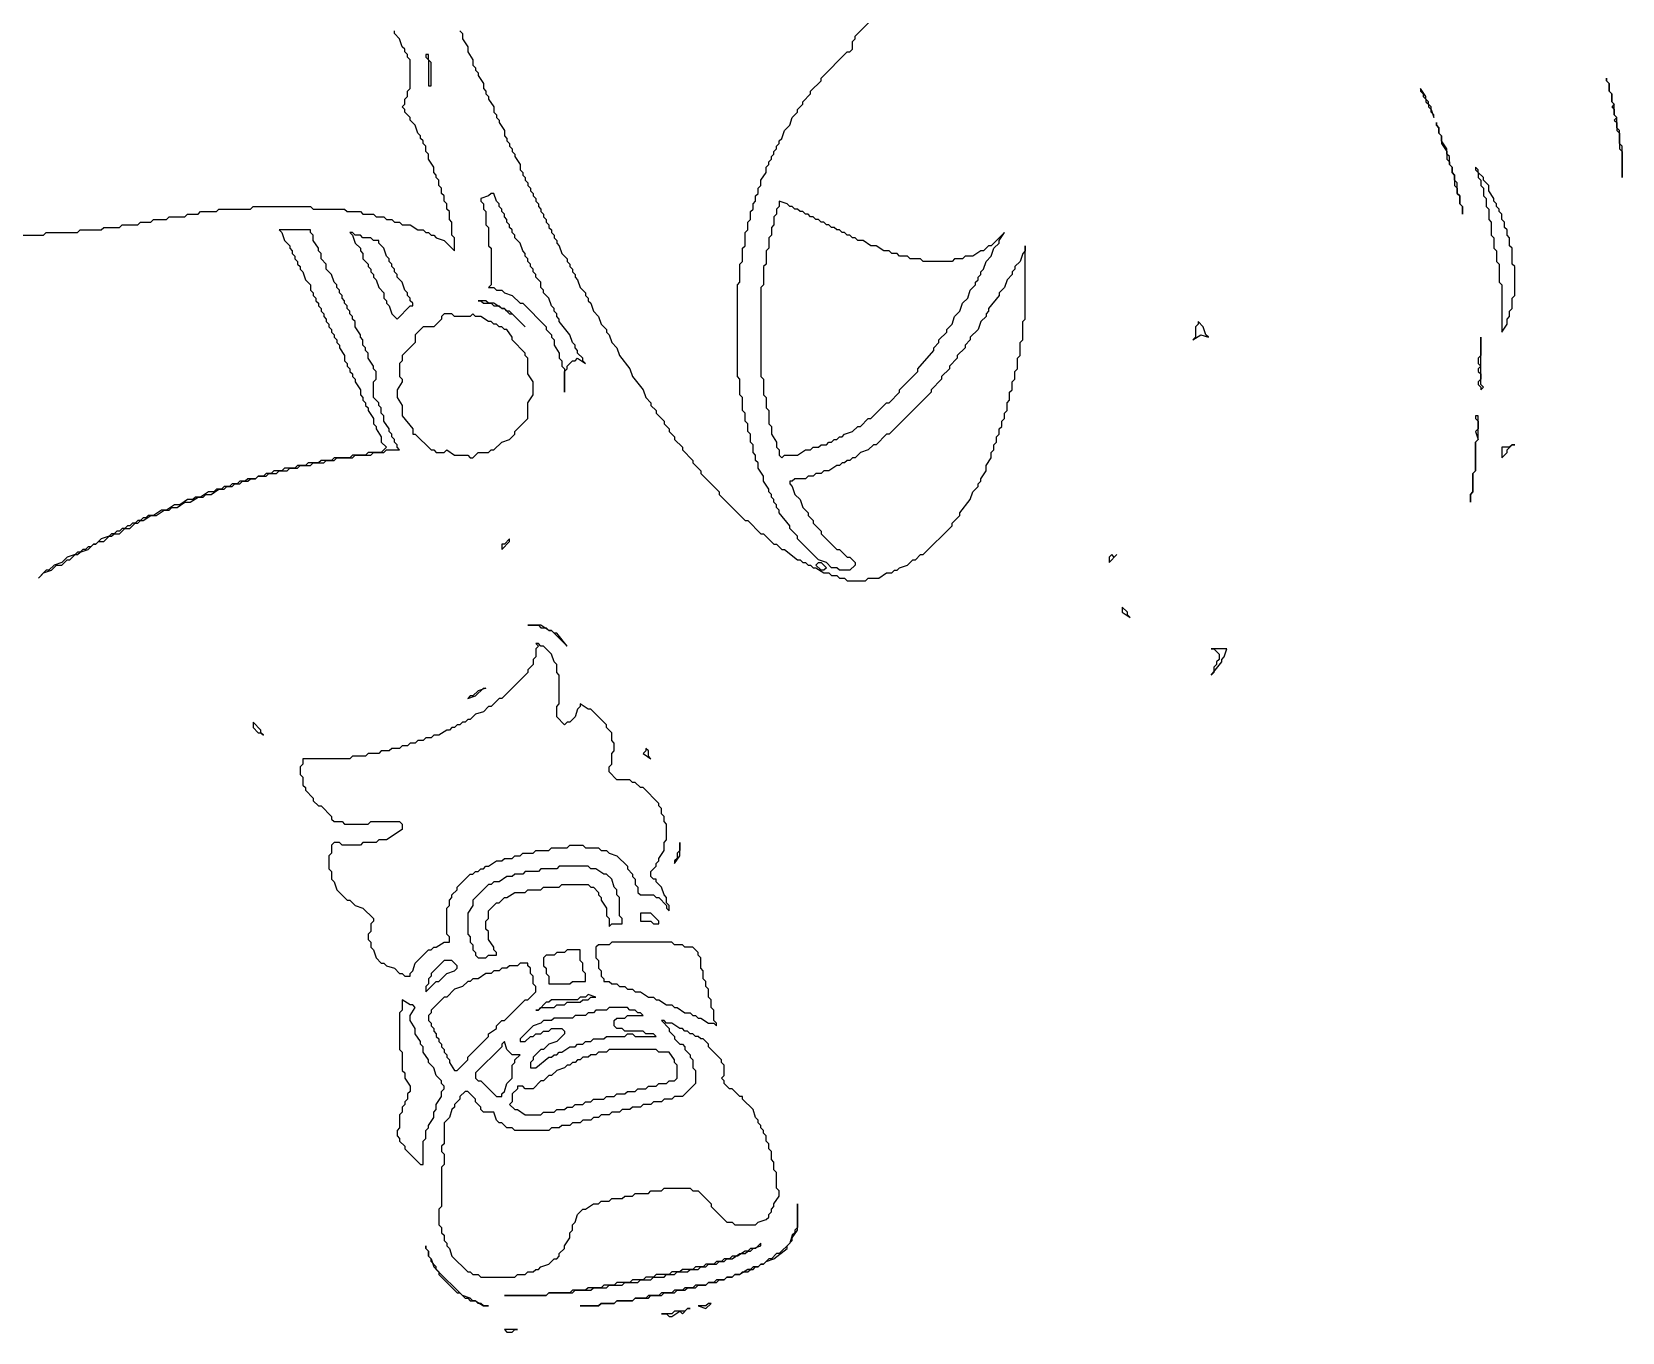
# Model space of a CAD drawing. Header units: millimetres. Extents: x 2.4 to 58.1, y 4.1 to 83.7.
# Drawn here: x 21.3 to 58.11, y 4.06 to 34.16 of the extents above; entities that cross this region are included whole.
import ezdxf

# ---------------------------------------------------------------- set-up
doc = ezdxf.new("R2010")
doc.units = ezdxf.units.MM
doc.layers.add('FILL_WHITE', color=7, linetype='Continuous')

msp = doc.modelspace()

# ---------------------------------------------------------------- linework, layer by layer
at = {"layer": 'FILL_WHITE'}
for points in [[(31.209, 34.182), (31.269, 34.121), (31.269, 34), (31.39, 33.818), (31.39, 33.697), (31.511, 33.515), (31.511, 33.394), (31.572, 33.333), (31.572, 33.273), (31.633, 33.212), (31.633, 33.152), (31.754, 32.97), (31.754, 32.848), (31.814, 32.788), (31.814, 32.727), (31.875, 32.667), (31.875, 32.606), (31.996, 32.424), (31.996, 32.303), (32.057, 32.242), (32.057, 32.182), (32.117, 32.121), (32.117, 32.061), (32.239, 31.879), (32.239, 31.758), (32.299, 31.697), (32.299, 31.636), (32.36, 31.576), (32.36, 31.515), (32.42, 31.455), (32.42, 31.394), (32.481, 31.333), (32.481, 31.273), (32.602, 31.091), (32.602, 30.97), (32.663, 30.909), (32.663, 30.848), (32.723, 30.788), (32.723, 30.727), (32.784, 30.667), (32.784, 30.606), (32.845, 30.545), (32.845, 30.485), (32.905, 30.424), (32.905, 30.364), (32.966, 30.303), (32.966, 30.242), (33.026, 30.182), (33.026, 30.121), (33.087, 30.061), (33.087, 30), (33.148, 29.939), (33.148, 29.879), (33.208, 29.818), (33.208, 29.758), (33.269, 29.697), (33.269, 29.636), (33.329, 29.576), (33.329, 29.515), (33.39, 29.455), (33.39, 29.394), (33.451, 29.333), (33.451, 29.273), (33.511, 29.212), (33.572, 29.03), (33.693, 28.909), (33.693, 28.848), (33.754, 28.788), (33.754, 28.727), (33.814, 28.667), (33.814, 28.606), (33.875, 28.545), (33.875, 28.485), (33.935, 28.424), (33.996, 28.242), (34.117, 28.121), (34.117, 28.061), (34.178, 28), (34.178, 27.939), (34.238, 27.879), (34.299, 27.697), (34.42, 27.576), (34.481, 27.394), (34.602, 27.273), (34.602, 27.212), (34.663, 27.152), (34.723, 26.97), (34.844, 26.848), (34.905, 26.667), (35.147, 26.364), (35.208, 26.182), (35.45, 25.879), (35.511, 25.697), (35.632, 25.576), (35.632, 25.515), (35.753, 25.394), (35.753, 25.333), (35.935, 25.152), (35.935, 25.091), (36.056, 24.97), (36.056, 24.909), (36.178, 24.788), (36.178, 24.727), (36.359, 24.545), (36.359, 24.485), (36.602, 24.242), (36.602, 24.182), (36.784, 24), (36.784, 23.939), (37.208, 23.515), (37.208, 23.455), (37.814, 22.848), (37.874, 22.848), (38.177, 22.545), (38.238, 22.545), (38.48, 22.303), (38.541, 22.303), (38.662, 22.182), (38.723, 22.182), (39.026, 21.939), (39.086, 21.939), (39.147, 21.879), (39.207, 21.879), (39.268, 21.818), (39.329, 21.818), (39.389, 21.758), (39.45, 21.758), (39.632, 21.636), (39.753, 21.636), (39.813, 21.576), (39.935, 21.576), (39.995, 21.515), (40.116, 21.515), (40.177, 21.455), (40.601, 21.455), (40.662, 21.515), (40.904, 21.515), (41.086, 21.636), (41.207, 21.636), (41.268, 21.697), (41.328, 21.697), (41.389, 21.758), (41.571, 21.818), (41.692, 21.939), (41.753, 21.939), (41.874, 22.061), (41.934, 22.061), (42.601, 22.727), (42.601, 22.788), (42.783, 22.97), (42.783, 23.03), (43.025, 23.333), (43.086, 23.515), (43.207, 23.636), (43.207, 23.697), (43.268, 23.758), (43.268, 23.818), (43.389, 24), (43.389, 24.121), (43.51, 24.303), (43.51, 24.424), (43.571, 24.485), (43.571, 24.606), (43.631, 24.667), (43.631, 24.788), (43.692, 24.848), (43.692, 24.97), (43.752, 25.03), (43.752, 25.152), (43.813, 25.212), (43.813, 25.333), (43.874, 25.394), (43.874, 25.576), (43.934, 25.636), (43.934, 25.818), (43.995, 25.879), (43.995, 26.061), (44.055, 26.121), (44.055, 26.303), (44.116, 26.364), (44.116, 26.606), (44.177, 26.667), (44.177, 26.97), (44.237, 27.03), (44.237, 27.455), (44.298, 27.515), (44.298, 29.212), (44.298, 29.091), (44.237, 29.03), (44.177, 28.848), (44.055, 28.727), (44.055, 28.667), (43.995, 28.606), (43.995, 28.545), (43.874, 28.424), (43.813, 28.242), (43.692, 28.121), (43.692, 28.061), (43.449, 27.758), (43.449, 27.697), (43.389, 27.636), (43.389, 27.576), (43.268, 27.455), (43.207, 27.273), (43.025, 27.091), (43.025, 27.03), (42.904, 26.909), (42.904, 26.848), (42.722, 26.667), (42.722, 26.606), (42.54, 26.424), (42.54, 26.364), (42.359, 26.182), (42.359, 26.121), (42.116, 25.879), (42.116, 25.818), (41.147, 24.848), (41.086, 24.848), (40.844, 24.606), (40.783, 24.606), (40.662, 24.485), (40.48, 24.424), (40.359, 24.303), (40.298, 24.303), (40.238, 24.242), (40.177, 24.242), (40.116, 24.182), (40.056, 24.182), (39.995, 24.121), (39.935, 24.121), (39.753, 24), (39.632, 24), (39.571, 23.939), (39.45, 23.939), (39.389, 23.879), (39.268, 23.879), (39.207, 23.818), (38.965, 23.818), (38.904, 23.758), (38.844, 23.758), (38.844, 23.697), (38.904, 23.636), (38.965, 23.455), (39.086, 23.333), (39.147, 23.152), (39.268, 23.03), (39.268, 22.97), (39.389, 22.848), (39.389, 22.788), (39.571, 22.606), (39.571, 22.545), (39.935, 22.182), (39.995, 22.182), (40.177, 22), (40.238, 22), (40.359, 21.879), (40.359, 21.818), (40.238, 21.697), (39.995, 21.697), (39.935, 21.758), (39.813, 21.758), (39.692, 21.879), (39.51, 21.939), (39.026, 22.424), (39.026, 22.485), (38.844, 22.667), (38.844, 22.727), (38.601, 23.03), (38.601, 23.091), (38.541, 23.152), (38.541, 23.212), (38.48, 23.273), (38.48, 23.333), (38.42, 23.394), (38.42, 23.455), (38.359, 23.515), (38.359, 23.576), (38.238, 23.758), (38.238, 23.879), (38.117, 24.061), (38.117, 24.182), (38.056, 24.242), (38.056, 24.364), (37.996, 24.424), (37.996, 24.606), (37.935, 24.667), (37.935, 24.848), (37.874, 24.909), (37.874, 25.091), (37.814, 25.152), (37.814, 25.333), (37.753, 25.394), (37.753, 25.697), (37.693, 25.758), (37.693, 26.121), (37.632, 26.182), (37.632, 28.303), (37.693, 28.364), (37.693, 28.788), (37.753, 28.848), (37.753, 29.152), (37.814, 29.212), (37.814, 29.515), (37.874, 29.576), (37.874, 29.758), (37.935, 29.818), (37.935, 30), (37.996, 30.061), (37.996, 30.182), (38.056, 30.242), (38.056, 30.364), (38.117, 30.424), (38.117, 30.545), (38.177, 30.606), (38.177, 30.727), (38.299, 30.909), (38.299, 31.03), (38.359, 31.091), (38.359, 31.152), (38.42, 31.212), (38.42, 31.273), (38.48, 31.333), (38.48, 31.394), (38.541, 31.455), (38.541, 31.515), (38.601, 31.576), (38.601, 31.636), (38.662, 31.697), (38.723, 31.879), (38.844, 32), (38.904, 32.182), (39.026, 32.303), (39.026, 32.364), (39.147, 32.485), (39.147, 32.545), (39.329, 32.727), (39.329, 32.788), (39.571, 33.03), (39.571, 33.091), (40.177, 33.697), (40.238, 33.697), (40.298, 33.758), (40.298, 33.939), (40.359, 34), (40.359, 34.061), (40.722, 34.424)], [(20.967, 29.455), (21.573, 29.455), (21.634, 29.515), (22.361, 29.515), (22.422, 29.576), (22.907, 29.576), (22.967, 29.636), (23.331, 29.636), (23.391, 29.697), (23.755, 29.697), (23.816, 29.758), (24.058, 29.758), (24.119, 29.818), (24.421, 29.818), (24.482, 29.879), (24.846, 29.879), (24.906, 29.939), (25.149, 29.939), (25.209, 30), (25.573, 30), (25.633, 30.061), (26.361, 30.061), (26.421, 30.121), (27.754, 30.121), (27.815, 30.061), (28.542, 30.061), (28.603, 30), (28.906, 30), (28.966, 29.939), (29.209, 29.939), (29.269, 29.879), (29.451, 29.879), (29.512, 29.818), (29.633, 29.818), (29.694, 29.758), (29.815, 29.758), (29.875, 29.697), (30.057, 29.697), (30.239, 29.576), (30.36, 29.576), (30.421, 29.515), (30.481, 29.515), (30.542, 29.455), (30.603, 29.455), (30.663, 29.394), (30.845, 29.333), (31.087, 29.091), (31.087, 29.394), (31.027, 29.455), (31.027, 29.758), (30.966, 29.818), (30.966, 30), (30.906, 30.061), (30.906, 30.182), (30.845, 30.242), (30.845, 30.364), (30.784, 30.424), (30.784, 30.545), (30.724, 30.606), (30.724, 30.727), (30.663, 30.788), (30.663, 30.848), (30.603, 30.909), (30.603, 31.03), (30.481, 31.212), (30.481, 31.333), (30.421, 31.394), (30.421, 31.515), (30.36, 31.576), (30.36, 31.636), (30.3, 31.697), (30.3, 31.758), (30.239, 31.818), (30.178, 32), (30.057, 32.121), (30.057, 32.182), (29.936, 32.303), (29.936, 32.364), (29.875, 32.424), (29.936, 32.485), (29.936, 32.606), (29.997, 32.667), (29.997, 32.788), (30.057, 32.848), (30.057, 33.515), (29.997, 33.576), (29.997, 33.636), (29.936, 33.697), (29.936, 33.758), (29.875, 33.818), (29.815, 34), (29.694, 34.121), (29.694, 34.182)]]:
    msp.add_lwpolyline(points, dxfattribs=at)
for points in [[(30.421, 33.636), (30.421, 33.576), (30.481, 33.515), (30.481, 32.909), (30.542, 32.909), (30.542, 33.455), (30.481, 33.515), (30.481, 33.636)], [(53.448, 32.848), (53.448, 32.788), (53.509, 32.727), (53.509, 32.667), (53.569, 32.606), (53.569, 32.545), (53.63, 32.485), (53.63, 32.424), (53.69, 32.364), (53.751, 32.182), (53.751, 32.242), (53.69, 32.303), (53.69, 32.424), (53.63, 32.485), (53.63, 32.545), (53.569, 32.606), (53.569, 32.667)], [(57.751, 33.091), (57.751, 33.03), (57.811, 32.97), (57.811, 32.788), (57.872, 32.727), (57.872, 32.545), (57.932, 32.485), (57.872, 32.424), (57.932, 32.364), (57.932, 32.242), (57.993, 32.182), (57.932, 32.121), (57.993, 32.061), (57.993, 31.879), (58.054, 31.818), (58.054, 31.455), (58.114, 31.394), (58.114, 30.788), (58.114, 31.515), (58.054, 31.576), (58.054, 31.879), (57.993, 31.939), (57.993, 32.182), (57.932, 32.242), (57.932, 32.485), (57.872, 32.545), (57.872, 32.727), (57.811, 32.788), (57.811, 32.97), (57.751, 33.03)], [(53.812, 32.061), (53.812, 32), (53.872, 31.939), (53.872, 31.818), (53.933, 31.758), (53.933, 31.576), (54.054, 31.394), (54.054, 31.212), (54.115, 31.152), (54.115, 31.091), (54.175, 31.03), (54.175, 30.909), (54.236, 30.848), (54.236, 30.606), (54.296, 30.545), (54.296, 30.424), (54.357, 30.364), (54.357, 30.182), (54.418, 30.121), (54.418, 29.939), (54.418, 30.121), (54.357, 30.182), (54.357, 30.364), (54.296, 30.424), (54.296, 30.667), (54.236, 30.727), (54.236, 30.848), (54.175, 30.909), (54.175, 31.03), (54.115, 31.091), (54.115, 31.273), (54.054, 31.333), (54.054, 31.455), (53.933, 31.636), (53.933, 31.758), (53.872, 31.818), (53.872, 31.939), (53.812, 32)], [(54.721, 31.03), (54.721, 30.97), (54.781, 30.909), (54.781, 30.788), (54.842, 30.727), (54.842, 30.606), (54.902, 30.545), (54.902, 30.364), (54.963, 30.303), (54.963, 30.121), (55.024, 30.061), (55.024, 29.818), (55.084, 29.758), (55.084, 29.455), (55.145, 29.394), (55.145, 29.152), (55.205, 29.091), (55.205, 28.848), (55.266, 28.788), (55.266, 28.364), (55.327, 28.303), (55.327, 27.212), (55.448, 27.394), (55.448, 27.515), (55.508, 27.576), (55.508, 27.697), (55.569, 27.758), (55.569, 28), (55.63, 28.061), (55.63, 28.727), (55.569, 28.788), (55.569, 29.152), (55.508, 29.212), (55.508, 29.394), (55.448, 29.455), (55.448, 29.576), (55.387, 29.636), (55.387, 29.758), (55.327, 29.818), (55.327, 29.939), (55.266, 30), (55.266, 30.061), (55.205, 30.121), (55.205, 30.182), (55.145, 30.242), (55.145, 30.303), (55.024, 30.485), (55.024, 30.606), (54.902, 30.727), (54.902, 30.788), (54.781, 30.909), (54.781, 30.97)], [(31.936, 30.424), (31.875, 30.364), (31.693, 30.303), (31.693, 30.242), (31.754, 30.182), (31.754, 30.061), (31.814, 30), (31.814, 29.697), (31.875, 29.636), (31.875, 29.212), (31.936, 29.152), (31.936, 28.303), (31.875, 28.242), (31.996, 28.242), (32.057, 28.182), (32.178, 28.182), (32.239, 28.121), (32.42, 28.061), (32.602, 27.879), (32.663, 27.879), (33.208, 27.333), (33.208, 27.273), (33.329, 27.152), (33.329, 27.091), (33.39, 27.03), (33.39, 26.909), (33.511, 26.727), (33.511, 26.606), (33.572, 26.545), (33.572, 26.424), (33.632, 26.364), (33.632, 25.818), (33.632, 26.303), (33.693, 26.364), (33.693, 26.424), (33.814, 26.545), (33.875, 26.545), (33.935, 26.606), (34.117, 26.485), (34.057, 26.545), (34.057, 26.606), (33.935, 26.727), (33.935, 26.788), (33.875, 26.848), (33.875, 26.909), (33.814, 26.97), (33.754, 27.152), (33.511, 27.455), (33.511, 27.515), (33.451, 27.576), (33.451, 27.636), (33.39, 27.697), (33.39, 27.758), (33.329, 27.818), (33.269, 28), (33.148, 28.121), (33.148, 28.182), (33.087, 28.242), (33.087, 28.364), (32.966, 28.485), (32.966, 28.545), (32.905, 28.606), (32.905, 28.667), (32.845, 28.727), (32.845, 28.788), (32.784, 28.848), (32.784, 28.909), (32.723, 28.97), (32.723, 29.03), (32.663, 29.091), (32.602, 29.273), (32.481, 29.394), (32.481, 29.455), (32.42, 29.515), (32.42, 29.576), (32.36, 29.636), (32.36, 29.697), (32.299, 29.758), (32.299, 29.818), (32.239, 29.879), (32.239, 29.939), (32.178, 30), (32.178, 30.061), (32.117, 30.121), (32.117, 30.182), (32.057, 30.242), (31.996, 30.424)], [(43.813, 29.515), (43.51, 29.212), (43.449, 29.212), (43.328, 29.091), (43.268, 29.091), (43.086, 28.97), (42.904, 28.97), (42.843, 28.909), (42.662, 28.909), (42.601, 28.848), (41.934, 28.848), (41.874, 28.909), (41.631, 28.909), (41.571, 28.97), (41.389, 28.97), (41.328, 29.03), (41.207, 29.03), (41.147, 29.091), (41.025, 29.091), (40.844, 29.212), (40.722, 29.212), (40.541, 29.333), (40.419, 29.333), (40.359, 29.394), (40.298, 29.394), (40.238, 29.455), (40.177, 29.455), (40.116, 29.515), (40.056, 29.515), (39.995, 29.576), (39.935, 29.576), (39.874, 29.636), (39.813, 29.636), (39.753, 29.697), (39.692, 29.697), (39.632, 29.758), (39.571, 29.758), (39.51, 29.818), (39.45, 29.818), (39.389, 29.879), (39.329, 29.879), (39.268, 29.939), (39.207, 29.939), (39.147, 30), (39.086, 30), (39.026, 30.061), (38.965, 30.061), (38.904, 30.121), (38.844, 30.121), (38.783, 30.182), (38.601, 30.242), (38.601, 30.121), (38.541, 30.061), (38.541, 29.939), (38.48, 29.879), (38.48, 29.697), (38.42, 29.636), (38.42, 29.455), (38.359, 29.394), (38.359, 29.152), (38.299, 29.091), (38.299, 28.788), (38.238, 28.727), (38.238, 28.303), (38.177, 28.242), (38.177, 26.182), (38.238, 26.121), (38.238, 25.758), (38.299, 25.697), (38.299, 25.455), (38.359, 25.394), (38.359, 25.091), (38.42, 25.03), (38.42, 24.848), (38.541, 24.667), (38.541, 24.545), (38.601, 24.485), (38.601, 24.364), (38.662, 24.303), (38.723, 24.364), (39.026, 24.364), (39.207, 24.485), (39.329, 24.485), (39.389, 24.545), (39.51, 24.545), (39.571, 24.606), (39.692, 24.606), (39.753, 24.667), (39.813, 24.667), (39.874, 24.727), (39.935, 24.727), (39.995, 24.788), (40.056, 24.788), (40.116, 24.848), (40.298, 24.909), (40.419, 25.03), (40.48, 25.03), (40.662, 25.212), (40.722, 25.212), (41.086, 25.576), (41.147, 25.576), (41.389, 25.818), (41.389, 25.879), (41.813, 26.303), (41.813, 26.364), (42.177, 26.788), (42.177, 26.848), (42.298, 26.97), (42.298, 27.03), (42.48, 27.212), (42.48, 27.273), (42.601, 27.394), (42.662, 27.576), (42.783, 27.697), (42.843, 27.879), (42.965, 28), (43.025, 28.182), (43.146, 28.303), (43.146, 28.364), (43.207, 28.424), (43.207, 28.485), (43.268, 28.545), (43.268, 28.606), (43.328, 28.667), (43.389, 28.848), (43.51, 28.97), (43.571, 29.152), (43.692, 29.273), (43.692, 29.333)], [(27.754, 29.576), (27.027, 29.576), (27.088, 29.515), (27.148, 29.333), (27.27, 29.212), (27.27, 29.152), (27.33, 29.091), (27.33, 29.03), (27.391, 28.97), (27.391, 28.909), (27.451, 28.848), (27.451, 28.788), (27.512, 28.727), (27.512, 28.667), (27.573, 28.606), (27.633, 28.424), (27.754, 28.303), (27.754, 28.182), (27.815, 28.121), (27.815, 28.061), (27.876, 28), (27.876, 27.939), (27.936, 27.879), (27.936, 27.818), (27.997, 27.758), (27.997, 27.697), (28.057, 27.636), (28.057, 27.576), (28.118, 27.515), (28.118, 27.455), (28.179, 27.394), (28.179, 27.333), (28.239, 27.273), (28.239, 27.212), (28.3, 27.152), (28.3, 27.091), (28.36, 27.03), (28.36, 26.97), (28.421, 26.909), (28.421, 26.848), (28.542, 26.667), (28.542, 26.545), (28.603, 26.485), (28.603, 26.424), (28.663, 26.364), (28.663, 26.303), (28.724, 26.242), (28.724, 26.182), (28.785, 26.121), (28.785, 26.061), (28.906, 25.879), (28.906, 25.758), (28.966, 25.697), (28.966, 25.636), (29.027, 25.576), (29.027, 25.515), (29.088, 25.455), (29.088, 25.394), (29.209, 25.212), (29.209, 25.091), (29.269, 25.03), (29.269, 24.97), (29.391, 24.788), (29.391, 24.667), (29.512, 24.545), (29.391, 24.424), (29.088, 24.424), (29.027, 24.364), (28.724, 24.364), (28.663, 24.303), (28.3, 24.303), (28.239, 24.242), (27.997, 24.242), (27.936, 24.182), (27.694, 24.182), (27.633, 24.121), (27.451, 24.121), (27.391, 24.061), (27.148, 24.061), (27.088, 24), (26.906, 24), (26.845, 23.939), (26.724, 23.939), (26.664, 23.879), (26.542, 23.879), (26.482, 23.818), (26.3, 23.818), (26.239, 23.758), (26.118, 23.758), (26.058, 23.697), (25.936, 23.697), (25.876, 23.636), (25.755, 23.636), (25.694, 23.576), (25.573, 23.576), (25.512, 23.515), (25.391, 23.515), (25.209, 23.394), (25.088, 23.394), (25.027, 23.333), (24.906, 23.333), (24.724, 23.212), (24.603, 23.212), (24.421, 23.091), (24.3, 23.091), (24.119, 22.97), (23.997, 22.97), (23.937, 22.909), (23.876, 22.909), (23.816, 22.848), (23.755, 22.848), (23.694, 22.788), (23.634, 22.788), (23.573, 22.727), (23.513, 22.727), (23.452, 22.667), (23.391, 22.667), (23.331, 22.606), (23.27, 22.606), (23.21, 22.545), (23.149, 22.545), (23.088, 22.485), (22.907, 22.424), (22.785, 22.303), (22.725, 22.303), (22.664, 22.242), (22.604, 22.242), (22.543, 22.182), (22.482, 22.182), (22.422, 22.121), (22.361, 22.121), (22.301, 22.061), (22.119, 22), (21.998, 21.879), (21.816, 21.818), (21.695, 21.697), (21.634, 21.697), (21.452, 21.515), (21.573, 21.636), (21.755, 21.697), (21.876, 21.818), (21.998, 21.818), (22.119, 21.939), (22.179, 21.939), (22.301, 22.061), (22.361, 22.061), (22.422, 22.121), (22.604, 22.182), (22.725, 22.303), (22.785, 22.303), (22.846, 22.364), (22.967, 22.364), (23.088, 22.485), (23.149, 22.485), (23.21, 22.545), (23.331, 22.545), (23.452, 22.667), (23.573, 22.667), (23.694, 22.788), (23.755, 22.788), (23.816, 22.848), (23.876, 22.848), (24.058, 22.97), (24.179, 22.97), (24.361, 23.091), (24.482, 23.091), (24.543, 23.152), (24.664, 23.152), (24.846, 23.273), (24.967, 23.273), (25.149, 23.394), (25.27, 23.394), (25.33, 23.455), (25.452, 23.455), (25.633, 23.576), (25.755, 23.576), (25.815, 23.636), (25.936, 23.636), (25.997, 23.697), (26.118, 23.697), (26.179, 23.758), (26.3, 23.758), (26.361, 23.818), (26.482, 23.818), (26.542, 23.879), (26.724, 23.879), (26.785, 23.939), (26.967, 23.939), (27.027, 24), (27.209, 24), (27.27, 24.061), (27.451, 24.061), (27.512, 24.121), (27.754, 24.121), (27.815, 24.182), (28.057, 24.182), (28.118, 24.242), (28.3, 24.242), (28.36, 24.303), (28.724, 24.303), (28.785, 24.364), (29.148, 24.364), (29.209, 24.424), (29.451, 24.424), (29.512, 24.485), (29.815, 24.485), (29.754, 24.545), (29.754, 24.606), (29.694, 24.667), (29.694, 24.727), (29.633, 24.788), (29.633, 24.848), (29.572, 24.909), (29.572, 24.97), (29.451, 25.152), (29.451, 25.273), (29.391, 25.333), (29.391, 25.455), (29.33, 25.515), (29.33, 25.576), (29.209, 25.697), (29.209, 26.061), (29.269, 26.121), (29.269, 26.303), (29.209, 26.364), (29.209, 26.424), (29.088, 26.606), (29.088, 26.727), (29.027, 26.788), (29.027, 26.848), (28.966, 26.909), (28.966, 27.03), (28.906, 27.091), (28.906, 27.152), (28.785, 27.333), (28.785, 27.455), (28.724, 27.515), (28.724, 27.576), (28.663, 27.636), (28.663, 27.697), (28.603, 27.758), (28.603, 27.818), (28.542, 27.879), (28.542, 27.939), (28.482, 28), (28.482, 28.061), (28.421, 28.121), (28.421, 28.182), (28.36, 28.242), (28.36, 28.303), (28.3, 28.364), (28.239, 28.545), (28.118, 28.667), (28.118, 28.788), (27.997, 28.909), (27.997, 29.03), (27.936, 29.091), (27.936, 29.152), (27.815, 29.333), (27.815, 29.455), (27.754, 29.515)], [(28.663, 29.515), (28.724, 29.455), (28.785, 29.273), (28.906, 29.152), (28.906, 29.091), (28.966, 29.03), (28.966, 28.909), (29.088, 28.788), (29.088, 28.727), (29.148, 28.667), (29.148, 28.606), (29.209, 28.545), (29.209, 28.485), (29.269, 28.424), (29.33, 28.242), (29.451, 28.121), (29.451, 28), (29.512, 27.939), (29.512, 27.879), (29.572, 27.818), (29.633, 27.636), (29.754, 27.515), (30.057, 27.818), (30.118, 27.818), (30.118, 27.879), (30.057, 27.939), (30.057, 28), (29.997, 28.061), (29.997, 28.121), (29.936, 28.182), (29.875, 28.364), (29.754, 28.485), (29.754, 28.545), (29.694, 28.606), (29.694, 28.667), (29.633, 28.727), (29.633, 28.788), (29.572, 28.848), (29.572, 28.909), (29.512, 28.97), (29.451, 29.152), (29.33, 29.273), (29.33, 29.333), (29.209, 29.333), (29.148, 29.394), (28.966, 29.394), (28.906, 29.455), (28.785, 29.455), (28.724, 29.515)], [(30.845, 27.636), (30.784, 27.576), (30.784, 27.515), (30.603, 27.333), (30.36, 27.333), (30.178, 27.152), (30.178, 26.97), (29.875, 26.667), (29.875, 26.545), (29.815, 26.485), (29.815, 26.182), (29.875, 26.121), (29.875, 26.061), (29.754, 25.879), (29.754, 25.697), (29.875, 25.515), (29.875, 25.273), (30.118, 24.97), (30.118, 24.848), (30.178, 24.848), (30.542, 24.485), (30.603, 24.485), (30.663, 24.424), (30.845, 24.424), (30.906, 24.485), (31.087, 24.364), (31.39, 24.364), (31.451, 24.303), (31.511, 24.303), (31.633, 24.424), (31.875, 24.424), (31.936, 24.485), (31.996, 24.485), (32.178, 24.667), (32.36, 24.727), (32.481, 24.848), (32.481, 24.909), (32.784, 25.212), (32.784, 25.576), (32.905, 25.758), (32.905, 26.061), (32.784, 26.242), (32.784, 26.606), (32.723, 26.667), (32.723, 26.727), (32.42, 27.03), (32.42, 27.091), (32.299, 27.273), (32.239, 27.273), (32.178, 27.333), (32.117, 27.333), (32.057, 27.394), (31.996, 27.394), (31.936, 27.455), (31.875, 27.455), (31.693, 27.576), (31.572, 27.576), (31.511, 27.636), (31.451, 27.576), (31.087, 27.576), (31.027, 27.636)], [(31.633, 27.939), (31.693, 27.939), (31.754, 27.879), (31.936, 27.879), (31.996, 27.818), (32.117, 27.818), (32.178, 27.758), (32.239, 27.758), (32.36, 27.636), (32.42, 27.636), (32.723, 27.333), (32.36, 27.697), (32.299, 27.697), (32.239, 27.758), (32.178, 27.758), (31.996, 27.879), (31.875, 27.879), (31.814, 27.939)], [(48.297, 27.455), (48.297, 27.394), (48.237, 27.333), (48.237, 27.091), (48.176, 27.03), (48.358, 27.152), (48.54, 27.091), (48.479, 27.152), (48.418, 27.333)], [(54.842, 27.091), (54.842, 26.667), (54.781, 26.606), (54.781, 26.485), (54.842, 26.424), (54.781, 26.364), (54.781, 26.303), (54.842, 26.242), (54.842, 26.121), (54.781, 26.061), (54.781, 26), (54.842, 25.939), (54.842, 25.879), (54.902, 25.939), (54.842, 26)], [(54.781, 25.273), (54.721, 25.273), (54.721, 25.212), (54.781, 25.152), (54.781, 24.97), (54.721, 24.909), (54.781, 24.727), (54.721, 24.667), (54.721, 24), (54.66, 23.939), (54.66, 23.515), (54.599, 23.455), (54.599, 23.273), (54.599, 23.455), (54.66, 23.515), (54.66, 23.939), (54.721, 24), (54.721, 24.667), (54.781, 24.727)], [(55.63, 24.606), (55.569, 24.606), (55.508, 24.545), (55.327, 24.545), (55.327, 24.303), (55.448, 24.424), (55.448, 24.485), (55.569, 24.606)], [(32.36, 22.424), (32.239, 22.303), (32.178, 22.303), (32.178, 22.182), (32.36, 22.364)], [(39.45, 21.818), (39.51, 21.879), (39.571, 21.879), (39.692, 21.758), (39.632, 21.697), (39.571, 21.697)], [(46.419, 22.061), (46.358, 22), (46.297, 22.061), (46.237, 22), (46.237, 21.879)], [(46.54, 20.848), (46.54, 20.727), (46.722, 20.606), (46.661, 20.667), (46.661, 20.727)], [(32.784, 20.424), (33.026, 20.424), (33.087, 20.364), (33.208, 20.364), (33.269, 20.303), (33.329, 20.303), (33.693, 19.939), (33.451, 20.242), (33.39, 20.242), (33.329, 20.303), (33.269, 20.303), (33.087, 20.424)], [(33.026, 20), (32.966, 20), (33.026, 19.939), (32.966, 19.879), (32.966, 19.697), (32.905, 19.636), (32.905, 19.515), (32.784, 19.394), (32.784, 19.333), (32.178, 18.727), (32.117, 18.727), (31.936, 18.545), (31.875, 18.545), (31.754, 18.424), (31.572, 18.364), (31.451, 18.242), (31.39, 18.242), (31.33, 18.182), (31.269, 18.182), (31.209, 18.121), (31.148, 18.121), (31.087, 18.061), (31.027, 18.061), (30.966, 18), (30.906, 18), (30.724, 17.879), (30.603, 17.879), (30.542, 17.818), (30.421, 17.818), (30.36, 17.758), (30.239, 17.758), (30.178, 17.697), (30.057, 17.697), (29.997, 17.636), (29.875, 17.636), (29.815, 17.576), (29.633, 17.576), (29.572, 17.515), (29.391, 17.515), (29.33, 17.455), (29.088, 17.455), (29.027, 17.394), (28.724, 17.394), (28.663, 17.333), (27.573, 17.333), (27.573, 17.212), (27.512, 17.152), (27.512, 16.97), (27.573, 16.909), (27.573, 16.727), (27.633, 16.667), (27.633, 16.606), (27.815, 16.424), (27.815, 16.364), (27.936, 16.242), (27.997, 16.242), (28.239, 16), (28.239, 15.939), (28.3, 15.879), (28.482, 15.879), (28.542, 15.818), (29.088, 15.818), (29.148, 15.879), (29.815, 15.879), (29.875, 15.818), (29.875, 15.697), (29.512, 15.455), (29.33, 15.455), (29.269, 15.394), (28.966, 15.394), (28.906, 15.333), (28.482, 15.333), (28.421, 15.394), (28.3, 15.394), (28.239, 15.333), (28.239, 15.152), (28.179, 15.091), (28.179, 14.788), (28.239, 14.727), (28.239, 14.545), (28.3, 14.485), (28.36, 14.303), (28.603, 14.061), (28.663, 14.061), (28.785, 13.939), (28.966, 13.879), (29.209, 13.636), (29.209, 13.576), (29.148, 13.515), (29.148, 13.333), (29.088, 13.273), (29.088, 13.152), (29.148, 13.091), (29.148, 12.97), (29.209, 12.909), (29.269, 12.727), (29.391, 12.606), (29.451, 12.606), (29.512, 12.545), (29.694, 12.485), (29.815, 12.364), (29.875, 12.364), (29.936, 12.303), (30.057, 12.303), (30.057, 12.364), (30.118, 12.424), (30.178, 12.606), (30.481, 12.909), (30.542, 12.909), (30.603, 12.97), (30.663, 12.97), (30.845, 13.091), (30.966, 13.091), (30.966, 13.212), (30.906, 13.273), (30.906, 13.879), (30.966, 13.939), (30.966, 14.061), (31.027, 14.121), (31.027, 14.182), (31.148, 14.303), (31.148, 14.364), (31.451, 14.667), (31.511, 14.667), (31.572, 14.727), (31.633, 14.727), (31.693, 14.788), (31.754, 14.788), (31.814, 14.848), (31.875, 14.848), (32.057, 14.97), (32.178, 14.97), (32.239, 15.03), (32.42, 15.03), (32.481, 15.091), (32.602, 15.091), (32.663, 15.152), (32.905, 15.152), (32.966, 15.212), (33.269, 15.212), (33.329, 15.273), (33.693, 15.273), (33.754, 15.333), (34.057, 15.333), (34.117, 15.273), (34.42, 15.273), (34.481, 15.212), (34.602, 15.212), (34.663, 15.152), (34.844, 15.091), (35.087, 14.848), (35.087, 14.788), (35.208, 14.667), (35.208, 14.606), (35.269, 14.545), (35.269, 14.424), (35.329, 14.364), (35.329, 14.242), (35.39, 14.182), (35.693, 14.182), (35.753, 14.121), (35.814, 14.121), (35.996, 13.939), (35.996, 13.879), (36.056, 13.818), (36.056, 13.939), (35.996, 14), (35.996, 14.121), (35.935, 14.182), (35.875, 14.364), (35.753, 14.485), (35.753, 14.545), (35.693, 14.545), (35.632, 14.606), (35.632, 14.727), (35.753, 14.848), (35.753, 14.909), (35.814, 14.97), (35.814, 15.03), (35.935, 15.212), (35.935, 15.394), (35.996, 15.455), (35.996, 15.818), (35.935, 15.879), (35.935, 16), (35.875, 16.061), (35.875, 16.182), (35.814, 16.242), (35.814, 16.303), (35.45, 16.667), (35.39, 16.667), (35.269, 16.788), (35.208, 16.788), (35.147, 16.848), (34.844, 16.848), (34.663, 17.03), (34.663, 17.152), (34.723, 17.212), (34.723, 17.455), (34.784, 17.515), (34.784, 17.697), (34.723, 17.758), (34.723, 17.939), (34.602, 18.061), (34.602, 18.121), (34.238, 18.485), (34.178, 18.485), (33.996, 18.606), (33.996, 18.545), (33.935, 18.485), (33.875, 18.303), (33.754, 18.182), (33.693, 18.182), (33.632, 18.121), (33.451, 18.303), (33.451, 18.545), (33.511, 18.606), (33.511, 19.273), (33.451, 19.333), (33.451, 19.515), (33.39, 19.576), (33.329, 19.758), (33.148, 19.939), (33.087, 19.939)], [(48.964, 19.879), (48.6, 19.879), (48.661, 19.879), (48.782, 19.758), (48.782, 19.636), (48.721, 19.576), (48.721, 19.515), (48.661, 19.455), (48.661, 19.333), (48.6, 19.273), (48.843, 19.576), (48.843, 19.636), (48.903, 19.697)], [(31.814, 18.97), (31.633, 18.909), (31.511, 18.788), (31.451, 18.788), (31.39, 18.727), (31.572, 18.788), (31.754, 18.97)], [(26.421, 18.182), (26.421, 18.061), (26.542, 17.939), (26.603, 17.939), (26.664, 17.879), (26.603, 17.939), (26.603, 18)], [(35.511, 17.576), (35.511, 17.515), (35.45, 17.455), (35.632, 17.333), (35.572, 17.394), (35.572, 17.515)], [(36.299, 15.394), (36.299, 15.212), (36.238, 15.152), (36.238, 15.03), (36.178, 14.97), (36.178, 14.909), (36.299, 15.091)], [(34.723, 14.545), (34.602, 14.667), (34.541, 14.667), (34.36, 14.788), (34.238, 14.788), (34.178, 14.848), (33.511, 14.848), (33.451, 14.788), (33.087, 14.788), (33.026, 14.727), (32.723, 14.727), (32.663, 14.667), (32.481, 14.667), (32.42, 14.606), (32.299, 14.606), (32.117, 14.485), (31.996, 14.485), (31.936, 14.424), (31.875, 14.424), (31.511, 14.061), (31.511, 13.939), (31.39, 13.758), (31.39, 13.273), (31.451, 13.212), (31.451, 13.091), (31.511, 13.03), (31.511, 12.909), (31.572, 12.848), (31.572, 12.788), (31.633, 12.727), (31.814, 12.727), (31.875, 12.788), (32.057, 12.788), (32.057, 12.848), (31.996, 12.909), (31.996, 12.97), (31.875, 13.152), (31.875, 13.333), (31.814, 13.394), (31.814, 13.576), (31.875, 13.636), (31.875, 13.818), (32.057, 14), (32.117, 14), (32.239, 14.121), (32.299, 14.121), (32.481, 14.242), (32.723, 14.242), (32.784, 14.303), (33.087, 14.303), (33.148, 14.364), (33.511, 14.364), (33.572, 14.424), (34.178, 14.424), (34.238, 14.364), (34.299, 14.364), (34.42, 14.242), (34.42, 14.182), (34.481, 14.121), (34.481, 14.061), (34.602, 13.879), (34.602, 13.697), (34.663, 13.636), (34.663, 13.455), (34.723, 13.515), (34.966, 13.515), (34.966, 13.636), (34.905, 13.697), (34.905, 14.121), (34.844, 14.182), (34.844, 14.303), (34.784, 14.364)], [(35.39, 13.758), (35.39, 13.576), (35.632, 13.576), (35.693, 13.515), (35.814, 13.515), (35.814, 13.576), (35.632, 13.758)], [(33.996, 12.909), (33.693, 12.909), (33.632, 12.848), (33.451, 12.848), (33.39, 12.788), (33.208, 12.788), (33.148, 12.727), (33.148, 12.545), (33.208, 12.485), (33.208, 12.364), (33.269, 12.303), (33.269, 12.121), (33.754, 12.121), (33.814, 12.182), (34.117, 12.182), (34.117, 12.364), (34.057, 12.424), (34.057, 12.606), (33.996, 12.667)], [(34.36, 12.97), (34.36, 12.727), (34.42, 12.667), (34.42, 12.485), (34.481, 12.424), (34.481, 12.303), (34.541, 12.242), (34.541, 12.182), (34.663, 12.182), (34.723, 12.121), (34.844, 12.121), (34.905, 12.061), (35.026, 12.061), (35.087, 12), (35.208, 12), (35.269, 11.939), (35.39, 11.939), (35.572, 11.818), (35.693, 11.818), (35.753, 11.758), (35.814, 11.758), (35.996, 11.636), (36.117, 11.636), (36.178, 11.576), (36.238, 11.576), (36.42, 11.455), (36.541, 11.455), (36.602, 11.394), (36.662, 11.394), (36.723, 11.333), (36.784, 11.333), (36.965, 11.212), (37.087, 11.212), (37.147, 11.152), (37.147, 11.212), (37.087, 11.273), (37.087, 11.515), (37.026, 11.576), (37.026, 11.758), (36.965, 11.818), (36.965, 12), (36.905, 12.061), (36.905, 12.182), (36.844, 12.242), (36.844, 12.424), (36.784, 12.485), (36.784, 12.727), (36.723, 12.788), (36.723, 12.848), (36.602, 12.97), (36.42, 12.97), (36.359, 13.03), (36.178, 13.03), (36.117, 13.091), (34.723, 13.091), (34.663, 13.03), (34.42, 13.03)], [(31.148, 12.545), (31.027, 12.667), (30.845, 12.667), (30.542, 12.364), (30.542, 12.303), (30.481, 12.242), (30.481, 12.121), (30.421, 12.061), (30.421, 11.939), (30.663, 12.182), (30.724, 12.182), (30.906, 12.364), (31.087, 12.424), (31.148, 12.485)], [(32.784, 12.606), (32.602, 12.606), (32.542, 12.545), (32.36, 12.545), (32.299, 12.485), (32.178, 12.485), (32.117, 12.424), (31.996, 12.424), (31.936, 12.364), (31.814, 12.364), (31.633, 12.242), (31.511, 12.242), (31.451, 12.182), (31.39, 12.182), (31.269, 12.061), (31.087, 12), (30.906, 11.818), (30.845, 11.818), (30.542, 11.515), (30.542, 11.455), (30.481, 11.394), (30.481, 11.273), (30.542, 11.212), (30.542, 11.152), (30.603, 11.091), (30.603, 11.03), (30.663, 10.97), (30.663, 10.909), (30.724, 10.848), (30.724, 10.788), (30.784, 10.727), (30.784, 10.667), (30.845, 10.606), (30.845, 10.545), (30.906, 10.485), (30.906, 10.424), (30.966, 10.364), (30.966, 10.303), (31.087, 10.121), (31.148, 10.121), (31.39, 10.364), (31.39, 10.424), (31.875, 10.909), (31.875, 10.97), (32.057, 11.091), (32.057, 11.152), (32.178, 11.273), (32.239, 11.273), (32.723, 11.758), (32.784, 11.758), (32.966, 11.939), (32.966, 12.061), (32.905, 12.121), (32.905, 12.303), (32.845, 12.364), (32.845, 12.485), (32.784, 12.545)], [(34.36, 11.818), (34.178, 11.879), (34.117, 11.818), (33.996, 11.818), (33.935, 11.758), (33.329, 11.758), (33.269, 11.697), (33.208, 11.697), (33.026, 11.515), (32.966, 11.515), (33.026, 11.515), (33.087, 11.576), (33.39, 11.576), (33.451, 11.636), (33.632, 11.636), (33.693, 11.697), (33.996, 11.697), (34.057, 11.758), (34.178, 11.758), (34.238, 11.818)], [(29.875, 11.758), (29.875, 11.515), (29.815, 11.455), (29.815, 10.606), (29.875, 10.545), (29.875, 10.121), (29.936, 10.061), (29.936, 9.939), (30.057, 9.758), (30.057, 9.636), (29.997, 9.576), (29.997, 9.455), (29.936, 9.394), (29.936, 9.333), (29.875, 9.273), (29.875, 9.152), (29.815, 9.091), (29.815, 8.788), (29.754, 8.727), (29.754, 8.606), (29.815, 8.545), (29.815, 8.485), (29.936, 8.364), (29.936, 8.303), (30.3, 7.939), (30.36, 7.939), (30.36, 8.485), (30.421, 8.545), (30.421, 8.727), (30.481, 8.788), (30.481, 8.848), (30.603, 9.03), (30.603, 9.152), (30.663, 9.212), (30.663, 9.333), (30.784, 9.515), (30.784, 9.636), (30.845, 9.697), (30.845, 9.758), (30.784, 9.818), (30.784, 9.879), (30.663, 10), (30.603, 10.182), (30.481, 10.303), (30.481, 10.364), (30.36, 10.545), (30.36, 10.667), (30.3, 10.727), (30.3, 10.788), (30.178, 10.97), (30.178, 11.091), (30.057, 11.273), (30.057, 11.394), (30.178, 11.576), (30.118, 11.636), (30.057, 11.636)], [(35.753, 10.909), (35.693, 10.97), (35.511, 10.97), (35.45, 11.03), (35.026, 11.03), (34.966, 11.091), (34.844, 11.091), (34.784, 11.152), (34.784, 11.273), (34.844, 11.333), (35.026, 11.333), (35.087, 11.394), (35.45, 11.394), (35.39, 11.455), (35.329, 11.455), (35.269, 11.515), (35.147, 11.515), (35.087, 11.576), (34.663, 11.576), (34.602, 11.515), (34.36, 11.515), (34.299, 11.455), (34.178, 11.455), (34.117, 11.394), (33.875, 11.394), (33.814, 11.333), (33.39, 11.333), (33.329, 11.273), (33.148, 11.273), (33.087, 11.212), (32.905, 11.152), (32.602, 10.848), (32.602, 10.788), (32.723, 10.788), (32.845, 10.909), (32.905, 10.909), (32.966, 10.97), (33.087, 10.97), (33.148, 11.03), (33.269, 11.03), (33.329, 11.091), (33.572, 11.091), (33.632, 11.03), (33.632, 10.97), (33.451, 10.788), (33.269, 10.727), (33.148, 10.606), (33.087, 10.606), (32.905, 10.424), (32.905, 10.364), (32.845, 10.303), (32.845, 10.182), (32.966, 10.182), (33.269, 10.424), (33.329, 10.424), (33.39, 10.485), (33.451, 10.485), (33.511, 10.545), (33.572, 10.545), (33.754, 10.667), (33.875, 10.667), (33.935, 10.727), (34.057, 10.727), (34.117, 10.788), (34.238, 10.788), (34.299, 10.848), (34.541, 10.848), (34.602, 10.909), (35.026, 10.909), (35.087, 10.97), (35.208, 10.97), (35.269, 10.909)], [(36.965, 10.727), (36.844, 10.848), (36.784, 10.848), (36.723, 10.909), (36.662, 10.909), (36.602, 10.97), (36.541, 10.97), (36.481, 11.03), (36.42, 11.03), (36.359, 11.091), (36.299, 11.091), (36.117, 11.212), (35.996, 11.212), (35.935, 11.273), (35.875, 11.273), (36.056, 11.091), (36.056, 11.03), (36.178, 10.909), (36.178, 10.848), (36.299, 10.727), (36.359, 10.727), (36.42, 10.667), (36.42, 10.606), (36.541, 10.485), (36.541, 10.424), (36.602, 10.364), (36.602, 10.182), (36.662, 10.121), (36.662, 9.818), (36.359, 9.515), (36.178, 9.515), (36.117, 9.455), (35.935, 9.455), (35.875, 9.394), (35.693, 9.394), (35.632, 9.333), (35.45, 9.333), (35.39, 9.273), (35.208, 9.273), (35.147, 9.212), (34.966, 9.212), (34.905, 9.152), (34.723, 9.152), (34.663, 9.091), (34.481, 9.091), (34.42, 9.03), (34.299, 9.03), (34.238, 8.97), (34.057, 8.97), (33.996, 8.909), (33.814, 8.909), (33.754, 8.848), (33.572, 8.848), (33.511, 8.788), (33.329, 8.788), (33.269, 8.727), (32.481, 8.727), (32.42, 8.788), (32.299, 8.788), (32.178, 8.909), (32.117, 8.909), (32.057, 8.97), (31.996, 9.152), (31.754, 9.152), (31.693, 9.212), (31.693, 9.273), (31.572, 9.394), (31.572, 9.455), (31.39, 9.636), (31.33, 9.636), (31.209, 9.515), (31.209, 9.455), (31.087, 9.333), (31.087, 9.273), (31.027, 9.212), (30.966, 9.03), (30.845, 8.909), (30.845, 8.424), (30.784, 8.364), (30.784, 8.242), (30.845, 8.182), (30.845, 7.939), (30.784, 7.879), (30.784, 6.97), (30.724, 6.909), (30.724, 6.545), (30.784, 6.485), (30.784, 6.364), (30.845, 6.303), (30.845, 6.182), (30.906, 6.121), (30.906, 6.061), (30.966, 6), (31.027, 5.818), (31.39, 5.455), (31.451, 5.455), (31.511, 5.394), (31.633, 5.394), (31.693, 5.333), (32.481, 5.333), (32.542, 5.394), (32.723, 5.394), (32.784, 5.455), (32.905, 5.455), (32.966, 5.515), (33.026, 5.515), (33.087, 5.576), (33.269, 5.636), (33.39, 5.758), (33.451, 5.758), (33.511, 5.818), (33.511, 5.879), (33.632, 6), (33.632, 6.061), (33.754, 6.242), (33.754, 6.364), (33.814, 6.424), (33.814, 6.545), (33.875, 6.606), (33.935, 6.788), (34.057, 6.909), (34.117, 6.909), (34.299, 7.03), (34.42, 7.03), (34.481, 7.091), (34.663, 7.091), (34.723, 7.152), (34.966, 7.152), (35.026, 7.212), (35.208, 7.212), (35.269, 7.273), (35.572, 7.273), (35.632, 7.333), (35.875, 7.333), (35.935, 7.394), (36.541, 7.394), (36.602, 7.333), (36.723, 7.333), (37.026, 7.03), (37.026, 6.97), (37.39, 6.606), (37.511, 6.606), (37.571, 6.545), (38.056, 6.545), (38.117, 6.606), (38.299, 6.667), (38.359, 6.727), (38.359, 6.788), (38.42, 6.848), (38.42, 6.909), (38.48, 6.97), (38.48, 7.03), (38.601, 7.212), (38.601, 7.333), (38.541, 7.394), (38.541, 7.758), (38.48, 7.818), (38.48, 8), (38.42, 8.061), (38.42, 8.242), (38.359, 8.303), (38.359, 8.424), (38.299, 8.485), (38.299, 8.606), (38.238, 8.667), (38.238, 8.727), (38.177, 8.788), (38.177, 8.848), (38.117, 8.909), (38.117, 8.97), (38.056, 9.03), (37.996, 9.212), (37.753, 9.455), (37.753, 9.515), (37.693, 9.515), (37.511, 9.697), (37.45, 9.697), (37.329, 9.818), (37.329, 9.879), (37.268, 9.939), (37.329, 10), (37.329, 10.242), (37.268, 10.303), (37.268, 10.364), (36.965, 10.667)], [(32.239, 10.788), (32.178, 10.727), (32.178, 10.667), (31.572, 10.061), (31.572, 9.939), (31.633, 9.879), (31.693, 9.879), (32.057, 9.515), (32.178, 9.515), (32.178, 9.576), (32.239, 9.636), (32.299, 9.818), (32.42, 9.939), (32.42, 10.242), (32.481, 10.303), (32.481, 10.364), (32.602, 10.485), (32.42, 10.485), (32.299, 10.606)], [(36.238, 10.242), (36.178, 10.303), (36.178, 10.364), (36.056, 10.545), (35.814, 10.545), (35.753, 10.606), (34.663, 10.606), (34.602, 10.545), (34.42, 10.545), (34.36, 10.485), (34.238, 10.485), (34.178, 10.424), (34.057, 10.424), (33.996, 10.364), (33.935, 10.364), (33.875, 10.303), (33.814, 10.303), (33.754, 10.242), (33.693, 10.242), (33.632, 10.182), (33.451, 10.121), (33.329, 10), (33.269, 10), (33.148, 9.879), (33.087, 9.879), (32.905, 9.697), (32.723, 9.697), (32.663, 9.758), (32.542, 9.758), (32.542, 9.697), (32.42, 9.576), (32.42, 9.394), (32.36, 9.333), (32.481, 9.212), (32.542, 9.212), (32.723, 9.091), (33.087, 9.091), (33.148, 9.152), (33.39, 9.152), (33.451, 9.212), (33.632, 9.212), (33.693, 9.273), (33.814, 9.273), (33.875, 9.333), (34.057, 9.333), (34.117, 9.394), (34.238, 9.394), (34.299, 9.455), (34.541, 9.455), (34.602, 9.515), (34.784, 9.515), (34.844, 9.576), (35.026, 9.576), (35.087, 9.636), (35.269, 9.636), (35.329, 9.697), (35.511, 9.697), (35.572, 9.758), (35.753, 9.758), (35.814, 9.818), (35.996, 9.818), (36.056, 9.879), (36.178, 9.879), (36.238, 9.939)], [(39.026, 7.03), (39.026, 6.485), (38.965, 6.424), (38.965, 6.364), (38.904, 6.303), (38.844, 6.121), (38.601, 5.879), (38.541, 5.879), (38.42, 5.758), (38.359, 5.758), (38.238, 5.636), (38.177, 5.636), (38.117, 5.576), (37.996, 5.576), (37.935, 5.515), (37.874, 5.515), (37.693, 5.394), (37.571, 5.394), (37.511, 5.333), (37.39, 5.333), (37.329, 5.273), (37.147, 5.273), (37.087, 5.212), (36.965, 5.212), (36.905, 5.152), (36.662, 5.152), (36.602, 5.091), (36.42, 5.091), (36.359, 5.03), (36.178, 5.03), (36.117, 4.97), (35.875, 4.97), (35.814, 4.909), (35.572, 4.909), (35.511, 4.848), (35.269, 4.848), (35.208, 4.788), (34.844, 4.788), (34.784, 4.727), (34.481, 4.727), (34.42, 4.667), (33.996, 4.667), (34.42, 4.667), (34.481, 4.727), (34.784, 4.727), (34.844, 4.788), (35.208, 4.788), (35.269, 4.848), (35.572, 4.848), (35.632, 4.909), (35.875, 4.909), (35.935, 4.97), (36.178, 4.97), (36.238, 5.03), (36.42, 5.03), (36.481, 5.091), (36.662, 5.091), (36.723, 5.152), (36.905, 5.152), (36.965, 5.212), (37.147, 5.212), (37.208, 5.273), (37.329, 5.273), (37.39, 5.333), (37.511, 5.333), (37.571, 5.394), (37.693, 5.394), (37.753, 5.455), (37.874, 5.455), (37.935, 5.515), (37.996, 5.515), (38.056, 5.576), (38.117, 5.576), (38.177, 5.636), (38.238, 5.636), (38.299, 5.697), (38.48, 5.758), (38.783, 6), (38.783, 6.061), (38.904, 6.182), (38.904, 6.242), (39.026, 6.424)], [(30.421, 6.061), (30.421, 6), (30.481, 5.939), (30.481, 5.818), (30.542, 5.758), (30.603, 5.576), (30.724, 5.455), (30.724, 5.394), (31.148, 4.97), (31.209, 4.97), (31.33, 4.848), (31.39, 4.848), (31.451, 4.788), (31.572, 4.788), (31.754, 4.667), (31.875, 4.667), (31.754, 4.667), (31.693, 4.727), (31.633, 4.727), (31.572, 4.788), (31.511, 4.788), (31.451, 4.848), (31.269, 4.909), (30.663, 5.515), (30.663, 5.576), (30.542, 5.697), (30.542, 5.758), (30.481, 5.818), (30.481, 5.939), (30.421, 6)], [(38.177, 6.121), (38.056, 6), (37.935, 6), (37.874, 5.939), (37.814, 5.939), (37.632, 5.818), (37.511, 5.818), (37.45, 5.758), (37.329, 5.758), (37.268, 5.697), (37.147, 5.697), (37.087, 5.636), (36.905, 5.636), (36.844, 5.576), (36.662, 5.576), (36.602, 5.515), (36.359, 5.515), (36.299, 5.455), (36.117, 5.455), (36.056, 5.394), (35.753, 5.394), (35.693, 5.333), (35.511, 5.333), (35.45, 5.273), (35.208, 5.273), (35.147, 5.212), (34.844, 5.212), (34.784, 5.152), (34.541, 5.152), (34.481, 5.091), (34.178, 5.091), (34.117, 5.03), (33.814, 5.03), (33.754, 4.97), (33.269, 4.97), (33.208, 4.909), (32.239, 4.909), (33.208, 4.909), (33.269, 4.97), (33.814, 4.97), (33.875, 5.03), (34.238, 5.03), (34.299, 5.091), (34.602, 5.091), (34.663, 5.152), (34.966, 5.152), (35.026, 5.212), (35.329, 5.212), (35.39, 5.273), (35.632, 5.273), (35.693, 5.333), (35.935, 5.333), (35.996, 5.394), (36.178, 5.394), (36.238, 5.455), (36.481, 5.455), (36.541, 5.515), (36.723, 5.515), (36.784, 5.576), (36.905, 5.576), (36.965, 5.636), (37.147, 5.636), (37.208, 5.697), (37.329, 5.697), (37.39, 5.758), (37.511, 5.758), (37.693, 5.879), (37.814, 5.879), (37.874, 5.939), (37.935, 5.939), (37.996, 6), (38.177, 6.061)], [(36.541, 4.606), (36.481, 4.606), (36.42, 4.545), (36.178, 4.545), (36.117, 4.485), (35.875, 4.485), (35.996, 4.485), (36.056, 4.424), (36.117, 4.424), (36.299, 4.545), (36.359, 4.485), (36.481, 4.606)], [(37.026, 4.727), (36.965, 4.727), (36.905, 4.667), (36.723, 4.667), (36.905, 4.606)], [(32.239, 4.121), (32.299, 4.061), (32.42, 4.061), (32.481, 4.121), (32.542, 4.121)]]:
    msp.add_lwpolyline(points, close=True, dxfattribs=at)

doc.saveas('drawing.dxf')
